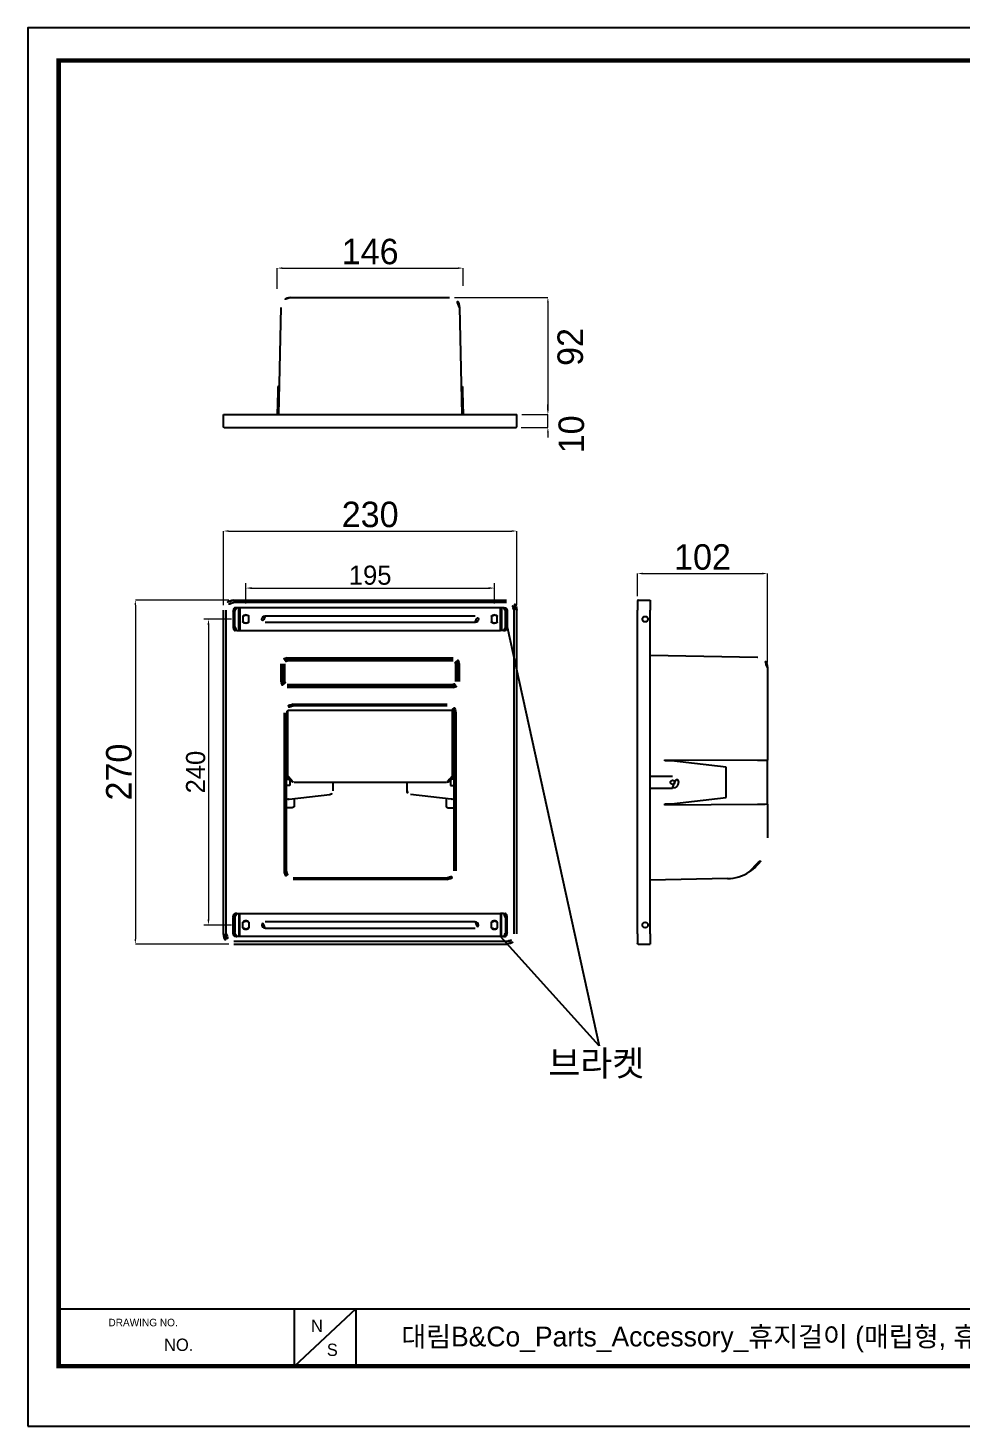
# Model space of a CAD drawing. Extents: x 16296660632 to 16296676784, y -37409619871 to -37409616699.
# Drawn here: x 16296675286 to 16296676017, y -37409617796 to -37409616699 of the extents above; entities that cross this region are included whole.
import ezdxf

# ---------------------------------------------------------------- set-up
doc = ezdxf.new("R2010")
doc.units = 0
doc.header["$LTSCALE"] = 10
doc.header["$MEASUREMENT"] = 0
doc.header["$PDMODE"] = 3
doc.header["$PDSIZE"] = -10
doc.linetypes.add('HIDDEN2', pattern=[4.7625, 3.175, -1.5875])
doc.layers.get('0').update_dxf_attribs({"linetype": 'CONTINUOUS'})
doc.layers.get('DEFPOINTS').update_dxf_attribs({"linetype": 'CONTINUOUS'})
doc.layers.add('AM_5', color=3, linetype='CONTINUOUS', lineweight=25)
for name, color, linetype in [('BODY', 7, 'CONTINUOUS'), ('Make2D$보임$선', 18, 'CONTINUOUS'), ('Make2D$보임$접선', 18, 'CONTINUOUS'), ('Make2D$숨김$선', 7, 'CONTINUOUS')]:
    doc.layers.add(name, color=color, linetype=linetype)
doc.styles.add('Daelim Dimension', font='\x7f\x7f\x7f\x7f.TTF')
doc.dimstyles.new('DEFAULT', dxfattribs={"dimscale": 2, "dimtxt": 2, "dimasz": 2, "dimexe": 0, "dimexo": 2, "dimgap": 1, "dimtad": 1, "dimdec": 1, "dimzin": 9, "dimdsep": 46, "dimtxsty": 'Daelim Dimension', "dimcen": 0.5, "dimclrd": 252, "dimclre": 252, "dimclrt": 3, "dimadec": 1, "dimazin": 0, "dimtfac": 1, "dimtdec": 1, "dimtix": 1, "dimtmove": 0, "dimatfit": 3, "dimfxl": 0, "dimtolj": 1, "dimtzin": 1, "dimlwd": 9, "dimlwe": 9, "dimarcsym": 0})
doc.dimstyles.new('ISO-25$0', dxfattribs={"dimtxt": 2.5, "dimasz": 2.5, "dimexe": 1.25, "dimexo": 0.625, "dimtad": 1, "dimtxsty": 'Daelim Dimension', "dimcen": 2.5, "dimadec": 0, "dimazin": 0, "dimtfac": 1, "dimtmove": 0, "dimatfit": 3, "dimfxl": 0, "dimarcsym": 0})

# ---------------------------------------------------------------- blocks, each defined once
blk = doc.blocks.new('*D32')
at = {"layer": 'BODY', "color": 5, "lineweight": 9, "ltscale": 0.7}
for p, q in [((16296675443.68406, -37409617147.62536), (16296675370.45611, -37409617147.62536)), ((16296675370.45611, -37409617151.62536), (16296675370.45611, -37409617413.62536)), ((16296675443.68406, -37409617417.62536), (16296675370.45611, -37409617417.62536))]:
    blk.add_line(p, q, dxfattribs=at)
at = {"layer": 'BODY', "color": 5, "ltscale": 0.7}
for points in [[(16296675369.78944, -37409617151.62536), (16296675371.12277, -37409617151.62536), (16296675370.45611, -37409617147.62536)], [(16296675369.78944, -37409617413.62536), (16296675371.12277, -37409617413.62536), (16296675370.45611, -37409617417.62536)]]:
    blk.add_solid(points, dxfattribs=at)
at = {"layer": 'DEFPOINTS', "color": 0, "ltscale": 0.7}
for p in [(16296675447.68406, -37409617147.62536), (16296675370.45611, -37409617417.62536), (16296675447.68406, -37409617417.62536)]:
    blk.add_point(p, dxfattribs=at)
at = {"layer": 'BODY', "color": 7, "ltscale": 0.7, "insert": (16296675357.61205, -37409617282.62536), "char_height": 20, "attachment_point": 5, "rotation": 90, "style": 'Daelim Dimension'}
blk.add_mtext('\\A1;270', dxfattribs=at)
blk = doc.blocks.new('*D33')
at = {"layer": 'BODY', "color": 5, "lineweight": 9, "ltscale": 0.7}
for p, q in [((16296675439.684059, -37409617151.625359), (16296675439.684059, -37409617093.463348)), ((16296675443.684059, -37409617093.463348), (16296675665.684059, -37409617093.463348)), ((16296675669.684059, -37409617151.625359), (16296675669.684059, -37409617093.463348))]:
    blk.add_line(p, q, dxfattribs=at)
at = {"layer": 'BODY', "color": 5, "ltscale": 0.7}
for points in [[(16296675443.684059, -37409617092.796677), (16296675443.684059, -37409617094.130013), (16296675439.684059, -37409617093.463348)], [(16296675665.684059, -37409617092.796677), (16296675665.684059, -37409617094.130013), (16296675669.684059, -37409617093.463348)]]:
    blk.add_solid(points, dxfattribs=at)
at = {"layer": 'DEFPOINTS', "color": 0, "ltscale": 0.7}
for p in [(16296675669.684059, -37409617093.463348), (16296675439.684059, -37409617155.625359), (16296675669.684059, -37409617155.625359)]:
    blk.add_point(p, dxfattribs=at)
at = {"layer": 'BODY', "color": 7, "ltscale": 0.7, "insert": (16296675554.684059, -37409617080.562057), "char_height": 20, "attachment_point": 5, "style": 'Daelim Dimension'}
blk.add_mtext('\\A1;230', dxfattribs=at)
blk = doc.blocks.new('*D34')
at = {"layer": 'BODY', "color": 5, "lineweight": 9, "ltscale": 0.7}
for p, q in [((16296675764.410089, -37409617144.580017), (16296675764.410089, -37409617126.789597)), ((16296675768.410089, -37409617126.789597), (16296675862.410089, -37409617126.789597)), ((16296675866.410089, -37409617196.502296), (16296675866.410089, -37409617126.789597))]:
    blk.add_line(p, q, dxfattribs=at)
at = {"layer": 'BODY', "color": 5, "ltscale": 0.7}
for points in [[(16296675768.410089, -37409617126.122932), (16296675768.410089, -37409617127.456261), (16296675764.410089, -37409617126.789597)], [(16296675862.410089, -37409617126.122932), (16296675862.410089, -37409617127.456261), (16296675866.410089, -37409617126.789597)]]:
    blk.add_solid(points, dxfattribs=at)
at = {"layer": 'DEFPOINTS', "color": 0, "ltscale": 0.7}
for p in [(16296675866.410089, -37409617126.789597), (16296675764.410089, -37409617148.580017), (16296675866.410089, -37409617200.502296)]:
    blk.add_point(p, dxfattribs=at)
at = {"layer": 'BODY', "color": 7, "ltscale": 0.7, "insert": (16296675815.410089, -37409617113.945534), "char_height": 20, "attachment_point": 5, "style": 'Daelim Dimension'}
blk.add_mtext('\\A1;102', dxfattribs=at)
blk = doc.blocks.new('*D25')
at = {"layer": 'BODY', "color": 5, "lineweight": 9, "ltscale": 0.7}
for p, q in [((16296675481.81835, -37409616903.295433), (16296675481.81835, -37409616887.139931)), ((16296675485.81835, -37409616887.139931), (16296675623.54978, -37409616887.139931)), ((16296675627.54978, -37409616901.055931), (16296675627.54978, -37409616887.139931))]:
    blk.add_line(p, q, dxfattribs=at)
at = {"layer": 'BODY', "color": 5, "ltscale": 0.7}
for points in [[(16296675485.81835, -37409616886.473267), (16296675485.81835, -37409616887.806587), (16296675481.81835, -37409616887.139931)], [(16296675623.54978, -37409616886.473267), (16296675623.54978, -37409616887.806587), (16296675627.54978, -37409616887.139931)]]:
    blk.add_solid(points, dxfattribs=at)
at = {"layer": 'DEFPOINTS', "color": 0, "ltscale": 0.7}
for p in [(16296675627.54978, -37409616887.139931), (16296675481.81835, -37409616907.295433), (16296675627.54978, -37409616905.055931)]:
    blk.add_point(p, dxfattribs=at)
at = {"layer": 'BODY', "color": 7, "ltscale": 0.7, "insert": (16296675554.684071, -37409616874.252953), "char_height": 20, "attachment_point": 5, "style": 'Daelim Dimension'}
blk.add_mtext('\\A1;146', dxfattribs=at)
blk = doc.blocks.new('1233')
at = {"layer": 'Make2D$보임$선', "color": 1}
for p, q in [((130.5, 155.9), (130.5, 143.9)), ((131.7, 143.9), (131.7, 155.9)), ((133.4, 158.9), (132.2, 158.9)), ((135.8, 158.9), (133.4, 158.9)), ((135.8, 158.9), (135.8, 140.9)), ((340.2, 158.9), (135.8, 158.9)), ((340.2, 140.9), (340.2, 158.9)), ((342.6, 158.9), (340.2, 158.9)), ((342.6, 158.9), (343.8, 158.9)), ((344.2, 143.9), (344.2, 155.9)), ((345.5, 155.9), (345.5, 143.9)), ((138.2, 152.2), (138.2, 147.7)), ((142.7, 147.7), (142.7, 152.2)), ((155.5, 152.4), (320.5, 152.4)), ((320.5, 147.4), (155.5, 147.4)), ((333.2, 152.2), (333.2, 147.7)), ((337.7, 147.7), (337.7, 152.2)), ((133.4, 140.9), (132.2, 140.9)), ((133.4, 140.9), (135.8, 140.9)), ((135.8, 140.9), (340.2, 140.9)), ((342.6, 140.9), (340.2, 140.9)), ((342.6, 140.9), (343.8, 140.9))]:
    blk.add_line(p, q, dxfattribs=at)
for centre, start, end in [((155.5, 149.9), 90, 270), ((320.5, 149.9), 270, 90)]:
    blk.add_arc(centre, 2.5, start, end, dxfattribs=at)
for points, weights in [([(130.5, 155.9), (130.5, 158.9), (132.2, 158.9)], [1, 0.707106781187, 1]), ([(133.4, 158.9), (131.7, 158.9), (131.7, 155.9)], [1, 0.707106781187, 1]), ([(342.6, 158.9), (344.2, 158.9), (344.2, 155.9)], [1, 0.707106781187, 1]), ([(345.5, 155.9), (345.5, 158.9), (343.8, 158.9)], [1, 0.707106781187, 1]), ([(132.2, 140.9), (130.5, 140.9), (130.5, 143.9)], [1, 0.707106781187, 1]), ([(131.7, 143.9), (131.7, 140.9), (133.4, 140.9)], [1, 0.707106781187, 1]), ([(140.5, 153.2), (138.2, 153.2), (138.2, 152.2)], [1, 0.707106781187, 1]), ([(138.2, 147.7), (138.2, 146.7), (140.5, 146.7)], [1, 0.707106900396, 1]), ([(142.7, 152.2), (142.7, 153.2), (140.5, 153.2)], [1, 0.707106781187, 1]), ([(140.5, 146.7), (142.7, 146.7), (142.7, 147.7)], [1, 0.707106781187, 1]), ([(335.5, 153.2), (333.2, 153.2), (333.2, 152.2)], [0.999999860338, 0.707106731808, 1]), ([(333.2, 147.7), (333.2, 146.7), (335.5, 146.7)], [1, 0.707106900396, 1]), ([(337.7, 152.2), (337.7, 153.2), (335.5, 153.2)], [1, 0.707106731808, 0.999999860338]), ([(335.5, 146.7), (337.7, 146.7), (337.7, 147.7)], [1, 0.707106781187, 1]), ([(344.2, 143.9), (344.2, 140.9), (342.6, 140.9)], [1, 0.707106781187, 1]), ([(343.8, 140.9), (345.5, 140.9), (345.5, 143.9)], [1, 0.707106781187, 1])]:
    blk.add_rational_spline(points, weights, degree=2, dxfattribs=at)
at = {"layer": 'Make2D$숨김$선', "color": 1, "linetype": 'HIDDEN2'}
for p, q in [((135, 140.9), (135, 158.9)), ((341, 158.9), (341, 140.9))]:
    blk.add_line(p, q, dxfattribs=at)
blk = doc.blocks.new('*D26')
at = {"layer": 'AM_5', "color": 0, "lineweight": 5}
for p, q in [((16296675457.18406, -37409617150.37536), (16296675457.18406, -37409617134.4863)), ((16296675461.68406, -37409617138.2363), (16296675647.68406, -37409617138.2363)), ((16296675652.18406, -37409617150.37536), (16296675652.18406, -37409617134.4863))]:
    blk.add_line(p, q, dxfattribs=at)
at = {"layer": 'AM_5', "color": 0}
for points in [[(16296675461.68406, -37409617137.4863), (16296675461.68406, -37409617138.9863), (16296675457.18406, -37409617138.2363)], [(16296675647.68406, -37409617137.4863), (16296675647.68406, -37409617138.9863), (16296675652.18406, -37409617138.2363)]]:
    blk.add_solid(points, dxfattribs=at)
at = {"layer": 'DEFPOINTS', "color": 0}
for p in [(16296675652.18406, -37409617138.2363), (16296675457.18406, -37409617159.37536), (16296675652.18406, -37409617159.37536)]:
    blk.add_point(p, dxfattribs=at)
at = {"layer": 'AM_5', "color": 0, "insert": (16296675554.68406, -37409617128.19606), "char_height": 15, "attachment_point": 5, "style": 'Daelim Dimension'}
blk.add_mtext('195', dxfattribs=at)
blk = doc.blocks.new('*D35')
at = {"layer": 'AM_5', "color": 0, "lineweight": 5}
for p, q in [((16296675445.93406, -37409617162.62536), (16296675424.06878, -37409617162.62536)), ((16296675427.81878, -37409617167.12536), (16296675427.81878, -37409617398.12536)), ((16296675445.93406, -37409617402.62536), (16296675424.06878, -37409617402.62536))]:
    blk.add_line(p, q, dxfattribs=at)
at = {"layer": 'AM_5', "color": 0}
for points in [[(16296675427.06878, -37409617167.12536), (16296675428.56878, -37409617167.12536), (16296675427.81878, -37409617162.62536)], [(16296675427.06878, -37409617398.12536), (16296675428.56878, -37409617398.12536), (16296675427.81878, -37409617402.62536)]]:
    blk.add_solid(points, dxfattribs=at)
at = {"layer": 'DEFPOINTS', "color": 0}
for p in [(16296675454.93406, -37409617162.62536), (16296675427.81878, -37409617402.62536), (16296675454.93406, -37409617402.62536)]:
    blk.add_point(p, dxfattribs=at)
at = {"layer": 'AM_5', "color": 0, "insert": (16296675417.81074, -37409617282.62536), "char_height": 15, "attachment_point": 5, "rotation": 90, "style": 'Daelim Dimension'}
blk.add_mtext('240', dxfattribs=at)
blk = doc.blocks.new('*D36')
at = {"color": 5, "lineweight": 9, "ltscale": 0.5}
for p, q in [((16296675620.80713, -37409616910.10343), (16296675694.10302, -37409616910.10343)), ((16296675694.10302, -37409616914.10343), (16296675694.10302, -37409616998.10343)), ((16296675673.68407, -37409617002.10343), (16296675694.10302, -37409617002.10343))]:
    blk.add_line(p, q, dxfattribs=at)
at = {"color": 5, "ltscale": 0.5}
for points in [[(16296675693.43635, -37409616914.10343), (16296675694.76969, -37409616914.10343), (16296675694.10302, -37409616910.10343)], [(16296675693.43635, -37409616998.10343), (16296675694.76969, -37409616998.10343), (16296675694.10302, -37409617002.10343)]]:
    blk.add_solid(points, dxfattribs=at)
at = {"layer": 'DEFPOINTS', "color": 0, "ltscale": 0.5}
for p in [(16296675616.80713, -37409616910.10343), (16296675669.68407, -37409617002.10343), (16296675694.10302, -37409617002.10343)]:
    blk.add_point(p, dxfattribs=at)
at = {"color": 7, "ltscale": 0.5, "insert": (16296675711.75751, -37409616949.00833), "char_height": 20, "attachment_point": 5, "rotation": 90, "style": 'Daelim Dimension'}
blk.add_mtext('\\A1;92', dxfattribs=at)
blk = doc.blocks.new('*D37')
at = {"color": 5, "lineweight": 9, "ltscale": 0.5}
for p, q in [((16296675694.10302, -37409616998.10343), (16296675694.10302, -37409616994.10343)), ((16296675673.68407, -37409617002.10343), (16296675694.10302, -37409617002.10343)), ((16296675694.10302, -37409617012.10343), (16296675694.10302, -37409617002.10343)), ((16296675673.18557, -37409617012.10343), (16296675694.10302, -37409617012.10343)), ((16296675694.10302, -37409617016.10343), (16296675694.10302, -37409617020.10343))]:
    blk.add_line(p, q, dxfattribs=at)
at = {"color": 5, "ltscale": 0.5}
for points in [[(16296675693.43635, -37409616998.10343), (16296675694.76969, -37409616998.10343), (16296675694.10302, -37409617002.10343)], [(16296675693.43635, -37409617016.10343), (16296675694.76969, -37409617016.10343), (16296675694.10302, -37409617012.10343)]]:
    blk.add_solid(points, dxfattribs=at)
at = {"layer": 'DEFPOINTS', "color": 0, "ltscale": 0.5}
for p in [(16296675669.68407, -37409617002.10343), (16296675694.10302, -37409617002.10343), (16296675669.18557, -37409617012.10343)]:
    blk.add_point(p, dxfattribs=at)
at = {"color": 7, "ltscale": 0.5, "insert": (16296675712.5846, -37409617017.5858), "char_height": 20, "attachment_point": 5, "rotation": 90, "style": 'Daelim Dimension'}
blk.add_mtext('\\A1;10', dxfattribs=at)

msp = doc.modelspace()

# ---------------------------------------------------------------- linework, layer by layer
at = {"color": 1, "ltscale": 0.5}
for p, q in [((16296675662.184059, -37409617168.625366), (16296675734.220501, -37409617497.338013)), ((16296675734.220501, -37409617497.338013), (16296675656.91881, -37409617411.625359))]:
    msp.add_line(p, q, dxfattribs=at)
at = {"color": 5}
msp.add_line((16296675310.29731, -37409617703.8675), (16296676515.928049, -37409617703.8675), dxfattribs=at)
at = {"color": 5, "ltscale": 40}
for p, q in [((16296675495.103889, -37409617703.8675), (16296675495.103889, -37409617748.985077)), ((16296675495.103889, -37409617703.8675), (16296675495.103889, -37409617748.985077)), ((16296675543.390909, -37409617703.8675), (16296675495.103889, -37409617748.985077)), ((16296675543.390909, -37409617703.8675), (16296675495.103889, -37409617748.985077)), ((16296675543.390909, -37409617703.8675), (16296675543.390909, -37409617748.985077)), ((16296675543.390909, -37409617703.8675), (16296675543.390909, -37409617748.985077))]:
    msp.add_line(p, q, dxfattribs=at)
at = {"ltscale": 0.5}
msp.add_lwpolyline([(16296675286.22047, -37409617795.791344), (16296676783.52046, -37409617795.791344), (16296676783.52046, -37409616698.691338), (16296675286.22047, -37409616698.691338)], close=True, dxfattribs=at)
at = {"color": 5, "linetype": 'ByBlock', "lineweight": 200, "const_width": 3.45}
msp.add_lwpolyline([(16296675310.29731, -37409617748.814491), (16296676759.29731, -37409617748.814491), (16296676759.29731, -37409616724.164482), (16296675310.29731, -37409616724.164482)], close=True, dxfattribs=at)
at = {"layer": 'Make2D$보임$선', "color": 0}
for p, q in [((16296675492.561001, -37409616910.103432), (16296675616.807131, -37409616910.103432)), ((16296675484.562719, -37409616917.93766), (16296675482.81835, -37409617002.103432)), ((16296675624.80541, -37409616917.93766), (16296675626.54978, -37409617002.103432)), ((16296675482.18071, -37409616984.619766), (16296675481.81835, -37409617002.103432)), ((16296675482.277069, -37409616979.970413), (16296675482.18071, -37409616984.619743)), ((16296675482.27705, -37409616979.971207), (16296675482.277069, -37409616979.970413)), ((16296675483.27705, -37409616979.970413), (16296675482.277069, -37409616979.970413)), ((16296675626.09108, -37409616979.970413), (16296675627.091061, -37409616979.970413)), ((16296675627.091061, -37409616979.970413), (16296675627.18742, -37409616984.619743)), ((16296675627.09108, -37409616979.971207), (16296675627.091061, -37409616979.970413)), ((16296675627.187429, -37409616984.619766), (16296675627.54978, -37409617002.103432)), ((16296675439.684071, -37409617002.103432), (16296675447.684071, -37409617002.103432)), ((16296675439.684071, -37409617011.603432), (16296675439.684071, -37409617002.103432)), ((16296675447.684071, -37409617002.103432), (16296675661.684071, -37409617002.103432)), ((16296675661.684071, -37409617002.103432), (16296675669.684071, -37409617002.103432)), ((16296675669.684071, -37409617011.603432), (16296675669.684071, -37409617002.103432)), ((16296675440.184071, -37409617012.103432), (16296675443.116859, -37409617012.103432)), ((16296675443.116859, -37409617012.103432), (16296675447.684071, -37409617012.103432)), ((16296675447.684071, -37409617012.103432), (16296675661.684071, -37409617012.103432)), ((16296675661.684071, -37409617012.103432), (16296675665.39333, -37409617012.103432)), ((16296675665.39333, -37409617012.103432), (16296675669.183571, -37409617012.103432)), ((16296675447.684059, -37409617147.625359), (16296675661.684059, -37409617147.625359)), ((16296675661.684059, -37409617149.625359), (16296675447.684059, -37409617149.625359)), ((16296675764.410089, -37409617148.125359), (16296675764.410089, -37409617150.072189)), ((16296675764.410089, -37409617150.072189), (16296675764.410089, -37409617155.625359)), ((16296675764.910089, -37409617147.625359), (16296675774.410089, -37409617147.625359)), ((16296675774.410089, -37409617147.625359), (16296675774.410089, -37409617155.625359)), ((16296675439.684059, -37409617400.475891), (16296675439.684059, -37409617155.625359)), ((16296675441.684059, -37409617399.625359), (16296675441.684059, -37409617155.625359)), ((16296675667.684059, -37409617409.625359), (16296675667.684059, -37409617155.625359)), ((16296675669.684059, -37409617409.625359), (16296675669.684059, -37409617155.625359)), ((16296675764.410089, -37409617409.625359), (16296675764.410089, -37409617155.625359)), ((16296675774.410089, -37409617409.625359), (16296675774.410089, -37409617155.625359)), ((16296675484.98407, -37409617211.625359), (16296675484.98407, -37409617197.625359)), ((16296675486.184059, -37409617197.625359), (16296675486.184059, -37409617211.625359)), ((16296675486.684059, -37409617197.625359), (16296675486.684059, -37409617211.625359)), ((16296675487.48407, -37409617197.625359), (16296675487.48407, -37409617211.625359)), ((16296675489.684059, -37409617192.925362), (16296675619.684059, -37409617192.925362)), ((16296675619.684059, -37409617194.125359), (16296675489.684059, -37409617194.125359)), ((16296675619.684059, -37409617194.625359), (16296675489.684059, -37409617194.625359)), ((16296675619.684059, -37409617195.425362), (16296675489.684059, -37409617195.425362)), ((16296675621.884069, -37409617211.625359), (16296675621.884069, -37409617197.625359)), ((16296675622.684059, -37409617211.625359), (16296675622.684059, -37409617197.625359)), ((16296675623.184059, -37409617211.625359), (16296675623.184059, -37409617197.625359)), ((16296675624.384069, -37409617197.625359), (16296675624.384069, -37409617211.625359)), ((16296675774.410089, -37409617190.759644), (16296675858.57585, -37409617192.504013)), ((16296675858.57585, -37409617192.504013), (16296675858.751471, -37409617192.509583)), ((16296675866.410089, -37409617200.502296), (16296675866.410089, -37409617273.282677)), ((16296675489.684059, -37409617213.825363), (16296675619.684059, -37409617213.825363)), ((16296675489.684059, -37409617214.625359), (16296675619.684059, -37409617214.625359)), ((16296675489.684059, -37409617215.125359), (16296675619.684059, -37409617215.125359)), ((16296675619.684059, -37409617216.325363), (16296675489.684059, -37409617216.325363)), ((16296675494.184059, -37409617229.425362), (16296675615.184059, -37409617229.425362)), ((16296675487.48407, -37409617360.125359), (16296675487.48407, -37409617236.125359)), ((16296675488.684059, -37409617236.125359), (16296675488.684059, -37409617360.125359)), ((16296675488.684059, -37409617238.364357), (16296675490.186979, -37409617238.364357)), ((16296675488.736971, -37409617235.364357), (16296675490.186979, -37409617235.364357)), ((16296675490.186979, -37409617234.064362), (16296675619.186979, -37409617234.064362)), ((16296675490.186979, -37409617285.49543), (16296675490.186979, -37409617234.064468)), ((16296675615.184059, -37409617230.625359), (16296675494.184059, -37409617230.625359)), ((16296675619.18688, -37409617285.59539), (16296675619.186979, -37409617234.064468)), ((16296675619.186979, -37409617235.364357), (16296675620.631161, -37409617235.364357)), ((16296675619.186979, -37409617238.364357), (16296675620.684059, -37409617238.364357)), ((16296675620.684059, -37409617360.125359), (16296675620.684059, -37409617236.125359)), ((16296675621.884069, -37409617236.125359), (16296675621.884069, -37409617360.125359)), ((16296675490.186979, -37409617271.123901), (16296675488.68989, -37409617271.123901)), ((16296675619.186979, -37409617271.123901), (16296675620.684059, -37409617271.123901)), ((16296675785.910089, -37409617273.127747), (16296675858.57585, -37409617273.267601)), ((16296675785.910089, -37409617273.76342), (16296675785.910089, -37409617273.127747)), ((16296675791.00766, -37409617273.76342), (16296675785.910089, -37409617273.76342)), ((16296675790.89201, -37409617273.438263), (16296675790.89201, -37409617273.76342)), ((16296675790.89201, -37409617273.438263), (16296675792.812691, -37409617273.438263)), ((16296675833.893749, -37409617278.664688), (16296675791.00766, -37409617273.76342)), ((16296675792.812691, -37409617273.969711), (16296675792.812691, -37409617273.438263)), ((16296675858.57585, -37409617273.267601), (16296675864.40626, -37409617273.278816)), ((16296675864.40626, -37409617273.278816), (16296675864.45153, -37409617273.278908)), ((16296675864.45153, -37409617273.278908), (16296675866.410089, -37409617273.282677)), ((16296675866.410089, -37409617307.92363), (16296675866.410089, -37409617273.282677)), ((16296675833.893749, -37409617302.586922), (16296675833.893749, -37409617278.664688)), ((16296675488.68989, -37409617288.125809), (16296675490.76898, -37409617288.125809)), ((16296675490.76898, -37409617293.125809), (16296675488.68989, -37409617293.125809)), ((16296675490.87175, -37409617288.125809), (16296675490.76898, -37409617288.125809)), ((16296675491.76898, -37409617293.125809), (16296675490.76898, -37409617293.125809)), ((16296675491.76898, -37409617289.25708), (16296675491.76898, -37409617293.125809)), ((16296675494.929621, -37409617290.522003), (16296675614.44433, -37409617290.522003)), ((16296675494.929621, -37409617290.522003), (16296675614.44433, -37409617290.522003)), ((16296675525.76898, -37409617297.233582), (16296675525.76898, -37409617290.522003)), ((16296675583.604971, -37409617297.233582), (16296675583.604971, -37409617290.522003)), ((16296675617.604971, -37409617289.25708), (16296675617.604971, -37409617293.125809)), ((16296675617.604971, -37409617293.125809), (16296675618.604971, -37409617293.125809)), ((16296675618.502199, -37409617288.125809), (16296675618.604971, -37409617288.125809)), ((16296675620.684059, -37409617288.125809), (16296675618.604971, -37409617288.125809)), ((16296675618.604971, -37409617293.125809), (16296675620.684059, -37409617293.125809)), ((16296675791.89377, -37409617285.975739), (16296675774.410089, -37409617285.975739)), ((16296675774.410089, -37409617295.275871), (16296675791.893709, -37409617295.275871)), ((16296675490.690741, -37409617303.919197), (16296675491.109619, -37409617303.871323)), ((16296675491.109619, -37409617303.871323), (16296675523.109619, -37409617300.21418)), ((16296675495.18989, -37409617303.405006), (16296675495.18989, -37409617309.938797)), ((16296675618.26433, -37409617303.871323), (16296675586.26433, -37409617300.21418)), ((16296675614.184059, -37409617303.405006), (16296675614.184059, -37409617309.938797)), ((16296675618.68321, -37409617303.919197), (16296675618.26433, -37409617303.871323)), ((16296675791.00766, -37409617307.48819), (16296675833.893749, -37409617302.586922)), ((16296675792.812691, -37409617307.281914), (16296675792.812691, -37409617307.813362)), ((16296675493.52149, -37409617310.547188), (16296675488.68989, -37409617310.547188)), ((16296675495.18989, -37409617309.938797), (16296675493.52149, -37409617310.547188)), ((16296675614.184059, -37409617309.938797), (16296675615.852461, -37409617310.547188)), ((16296675615.852461, -37409617310.547188), (16296675620.684059, -37409617310.547188)), ((16296675785.910089, -37409617307.48819), (16296675791.00766, -37409617307.48819)), ((16296675785.910089, -37409617308.532021), (16296675785.910089, -37409617307.48819)), ((16296675858.57585, -37409617307.982826), (16296675785.910089, -37409617308.532021)), ((16296675790.89201, -37409617307.813362), (16296675790.89201, -37409617307.48819)), ((16296675790.89201, -37409617307.813362), (16296675792.812691, -37409617307.813362)), ((16296675864.395, -37409617307.938858), (16296675858.57585, -37409617307.982826)), ((16296675864.45153, -37409617307.938431), (16296675864.395, -37409617307.938858)), ((16296675866.410089, -37409617307.92363), (16296675864.45153, -37409617307.938431)), ((16296675866.410089, -37409617307.92363), (16296675866.410089, -37409617334.240677)), ((16296675494.184059, -37409617365.625359), (16296675615.184059, -37409617365.625359)), ((16296675615.184059, -37409617366.825363), (16296675494.184059, -37409617366.825363)), ((16296675835.07316, -37409617366.23381), (16296675774.410089, -37409617367.491074)), ((16296675439.684059, -37409617409.625359), (16296675439.684059, -37409617400.475891)), ((16296675441.684059, -37409617409.625359), (16296675441.684059, -37409617399.625359)), ((16296675661.684059, -37409617415.625359), (16296675447.684059, -37409617415.625359)), ((16296675764.410089, -37409617409.625359), (16296675764.410089, -37409617414.977364)), ((16296675764.410089, -37409617414.977364), (16296675764.410089, -37409617417.125359)), ((16296675774.410089, -37409617409.625359), (16296675774.410089, -37409617417.625359)), ((16296675447.684059, -37409617417.625359), (16296675661.684059, -37409617417.625359)), ((16296675764.910089, -37409617417.625359), (16296675764.410089, -37409617417.125359)), ((16296675764.910089, -37409617417.625359), (16296675774.410089, -37409617417.625359))]:
    msp.add_line(p, q, dxfattribs=at)
for centre, radius in [((16296675770.410089, -37409617162.625359), 2.15), ((16296675791.893749, -37409617290.625809), 1.65), ((16296675770.410089, -37409617402.625359), 2.15)]:
    msp.add_circle(centre, radius, dxfattribs=at)
for centre, radius, start, end in [((16296675492.561001, -37409616918.103432), 8, 90, 178.812663246), ((16296675616.807131, -37409616918.103432), 8, 1.187336754, 90), ((16296675440.184059, -37409617011.603432), 0.5, 180, 248.40186981), ((16296675440.184071, -37409617011.603432), 0.5, 248.4017682, 270), ((16296675669.184071, -37409617011.603432), 0.5, 270, 0), ((16296675447.684059, -37409617155.625359), 8, 90, 180), ((16296675447.684059, -37409617155.625359), 6, 90, 180), ((16296675661.684059, -37409617155.625359), 8, 0, 90), ((16296675661.684059, -37409617155.625359), 6, 0, 90), ((16296675764.910089, -37409617148.125359), 0.5, 158.401808427, 180), ((16296675764.910089, -37409617148.125359), 0.5, 90, 158.401808427), ((16296675489.684059, -37409617197.625359), 4.7, 90, 180), ((16296675489.684059, -37409617197.625359), 3.5, 90, 180), ((16296675489.684059, -37409617197.625359), 3, 90, 180), ((16296675489.684059, -37409617197.625359), 2.2, 90, 180), ((16296675619.684059, -37409617197.625359), 4.7, 0, 90), ((16296675619.684059, -37409617197.625359), 3.5, 0, 90), ((16296675619.684059, -37409617197.625359), 3, 0, 90), ((16296675619.684059, -37409617197.625359), 2.2, 0, 90), ((16296675858.410089, -37409617200.502296), 8, 0, 87.554275552), ((16296675489.684059, -37409617211.625359), 4.7, 180, 270), ((16296675489.684059, -37409617211.625359), 3.5, 180, 270), ((16296675489.684059, -37409617211.625359), 3, 180, 270), ((16296675489.684059, -37409617211.625359), 2.2, 180, 270), ((16296675619.684059, -37409617211.625359), 2.2, 270, 0), ((16296675619.684059, -37409617211.625359), 4.7, 270, 0), ((16296675619.684059, -37409617211.625359), 3.5, 270, 0), ((16296675619.684059, -37409617211.625359), 3, 270, 0), ((16296675494.184059, -37409617236.125359), 6.7, 90, 180), ((16296675615.184059, -37409617236.125359), 6.7, 0, 90), ((16296675494.184059, -37409617236.125359), 5.5, 90, 180), ((16296675615.184059, -37409617236.125359), 5.5, 0, 90), ((16296675489.654221, -37409617295.024849), 20.076836, 88.479368586, 92.753127746), ((16296675619.71973, -37409617295.024849), 20.076836, 87.246872254, 91.520631414), ((16296675791.89304, -37409617290.625801), 4.650066, 270.00830551, 89.990929509), ((16296675490.40254, -37409617297.570763), 6.367627, 254.397431605, 260.048457436), ((16296675490.55657, -37409617296.692886), 7.258915, 260.048457436, 262.837843167), ((16296675490.34671, -37409617298.362984), 5.575689, 262.837843167, 264.898713322), ((16296675522.76898, -37409617297.233582), 3, 276.519804854, 0), ((16296675586.604971, -37409617297.233582), 3, 180, 263.480195146), ((16296675619.027241, -37409617298.362984), 5.575689, 275.101286678, 277.162156833), ((16296675618.817381, -37409617296.692886), 7.258915, 277.162156833, 279.951542564), ((16296675618.971411, -37409617297.570763), 6.367627, 279.951542564, 285.602568395), ((16296675834.40691, -37409617334.239441), 32.003177, 303.450105173, 359.997814339), ((16296675494.184059, -37409617360.125359), 6.7, 180, 270), ((16296675494.184059, -37409617360.125359), 5.5, 180, 270), ((16296675615.184059, -37409617360.125359), 5.5, 270, 0), ((16296675615.184059, -37409617360.125359), 6.7, 270, 0), ((16296675834.408541, -37409617334.233353), 32.007364, 271.189847454, 303.441619071), ((16296675447.684059, -37409617409.625359), 8, 180, 270), ((16296675447.684059, -37409617409.625359), 6, 180, 270), ((16296675661.684059, -37409617409.625359), 6, 270, 0), ((16296675661.684059, -37409617409.625359), 8, 270, 0), ((16296675764.910089, -37409617417.125359), 0.5, 180, 270)]:
    msp.add_arc(centre, radius, start, end, dxfattribs=at)
for points in [[(16296675490.187071, -37409617285.59539), (16296675490.188959, -37409617285.922173), (16296675490.25429, -37409617286.561928), (16296675490.617451, -37409617287.79055), (16296675491.478781, -37409617289.144173), (16296675492.792681, -37409617290.073593), (16296675493.992979, -37409617290.456863), (16296675494.61899, -37409617290.522163), (16296675494.929621, -37409617290.522003)], [(16296675490.187071, -37409617285.59539), (16296675490.188959, -37409617285.922173), (16296675490.25429, -37409617286.561928), (16296675490.617451, -37409617287.79055), (16296675491.478781, -37409617289.144173), (16296675492.792681, -37409617290.073593), (16296675493.992979, -37409617290.456863), (16296675494.61899, -37409617290.522163), (16296675494.929621, -37409617290.522003)], [(16296675619.18688, -37409617285.59539), (16296675619.18499, -37409617285.922173), (16296675619.119659, -37409617286.561928), (16296675618.7565, -37409617287.79055), (16296675617.89517, -37409617289.144173), (16296675616.58127, -37409617290.073593), (16296675615.38097, -37409617290.456863), (16296675614.754959, -37409617290.522163), (16296675614.44433, -37409617290.522003)]]:
    msp.add_open_spline(points, degree=3, knots=[0, 0, 0, 0, 0.9804899156, 1.9200889686, 3.8284821408, 5.7067233701, 6.6548869802, 7.5862895276, 7.5862895276, 7.5862895276, 7.5862895276], dxfattribs=at)
for points in [[(16296675490.690741, -37409617303.919197), (16296675490.4445, -37409617303.947327), (16296675490.15481, -37409617303.944298), (16296675489.850941, -37409617303.91658)], [(16296675618.68321, -37409617303.919197), (16296675618.929449, -37409617303.947327), (16296675619.219139, -37409617303.944298), (16296675619.52301, -37409617303.91658)]]:
    msp.add_open_spline(points, degree=3, dxfattribs=at)
at = {"layer": 'Make2D$보임$접선', "color": 0}
for p, q in [((16296675490.76898, -37409617287.939194), (16296675490.76898, -37409617288.125809)), ((16296675618.604971, -37409617287.939194), (16296675618.604971, -37409617288.125809))]:
    msp.add_line(p, q, dxfattribs=at)

# ---------------------------------------------------------------- block references
at = {"layer": 'BODY'}
msp.add_blockref('1233', (16296675316.689699, -37409617312.532928), dxfattribs=at)
at = {"layer": 'BODY', "xscale": -1, "rotation": 180}
msp.add_blockref('1233', (16296675316.689699, -37409617252.717796), dxfattribs=at)

# ---------------------------------------------------------------- texts
at = {"color": 5, "ltscale": 40, "style": 'Daelim Dimension'}
msp.add_text('DRAWING NO.', height=5.90872592, dxfattribs=at).set_placement((16296675349.33499, -37409617717.517281))
at = {"attachment_point": 1, "style": 'Daelim Dimension'}
for s, insert, char_height, width in [('N', (16296675508.237329, -37409617712.326241), 9.669484, 13.49481429), ('NO. ', (16296675392.96686, -37409617727.181297), 9.6694842, 60.66007283), ('S', (16296675520.671459, -37409617731.134529), 9.669484, 13.49481429)]:
    msp.add_mtext(s, dxfattribs=dict(at, insert=insert, char_height=char_height, width=width))
at = {"color": 2, "insert": (16296675579.1035, -37409617717.773582), "char_height": 15.54024245, "width": 1180.19380974, "attachment_point": 1, "style": 'Daelim Dimension'}
msp.add_mtext('대림B&Co_Parts_Accessory_휴지걸이 (매립형, 휴대폰거치대)_DL A9076', dxfattribs=at)
at = {"layer": 'BODY', "color": 2, "ltscale": 0.7, "insert": (16296675694.457991, -37409617501.081238), "char_height": 20, "attachment_point": 1, "style": 'Daelim Dimension'}
msp.add_mtext_dynamic_manual_height_columns('브라켓', width=585.69577072, gutter_width=12.444029, heights=[0], dxfattribs=at)

# ---------------------------------------------------------------- dimensions: what is measured, and where the dimension line sits
at = {"ltscale": 0.5}
for p1, picture, middle in [((16296675616.807131, -37409616910.103432), '*D36', (16296675711.757509, -37409616949.008331)), ((16296675669.18557, -37409617012.103432), '*D37', (16296675712.5846, -37409617017.5858))]:
    dim = msp.add_linear_dim(base=(16296675694.10302, -37409617002.103432), p1=p1, p2=(16296675669.684071, -37409617002.103432), angle=90, dimstyle='DEFAULT', override={"dimtxt": 10, "dimclrd": 5, "dimclre": 5, "dimclrt": 7, "dimtmove": 2}, dxfattribs=at)
    dim.commit()
    dim.dimension.update_dxf_attribs({"geometry": picture, "text_midpoint": middle, "dimtype": 160})
at = {"layer": 'AM_5', "color": 1}
dim = msp.add_linear_dim(base=(16296675652.184059, -37409617138.236298), p1=(16296675457.184059, -37409617159.375359), p2=(16296675652.184059, -37409617159.375359), dimstyle='ISO-25$0', override={"dimscale": 3, "dimtxt": 5, "dimasz": 1.5, "dimexo": 3, "dimdec": 1, "dimdsep": 46, "dimtdec": 1, "dimlwd": 5, "dimlwe": 5}, dxfattribs=at)
dim.commit()
dim.dimension.update_dxf_attribs({"geometry": '*D26', "text_midpoint": (16296675554.684059, -37409617128.19606)})
dim = msp.add_linear_dim(base=(16296675427.818781, -37409617402.625359), p1=(16296675454.934059, -37409617162.625359), p2=(16296675454.934059, -37409617402.625359), angle=90, dimstyle='ISO-25$0', override={"dimscale": 3, "dimtxt": 5, "dimasz": 1.5, "dimexo": 3, "dimdec": 1, "dimdsep": 46, "dimtdec": 1, "dimlwd": 5, "dimlwe": 5}, dxfattribs=at)
dim.commit()
dim.dimension.update_dxf_attribs({"geometry": '*D35', "text_midpoint": (16296675417.81074, -37409617282.625359)})
at = {"layer": 'BODY', "color": 5, "ltscale": 0.7}
for base, p1, p2, picture, middle in [((16296675627.54978, -37409616887.139931), (16296675481.81835, -37409616907.295433), (16296675627.54978, -37409616905.055931), '*D25', (16296675554.684071, -37409616887.139931)), ((16296675669.684059, -37409617093.463348), (16296675439.684059, -37409617155.625359), (16296675669.684059, -37409617155.625359), '*D33', (16296675554.684059, -37409617093.463348))]:
    dim = msp.add_linear_dim(base=base, p1=p1, p2=p2, dimstyle='DEFAULT', override={"dimtxt": 10, "dimdec": 0, "dimclrd": 5, "dimclre": 5, "dimclrt": 7}, dxfattribs=at)
    dim.commit()
    dim.dimension.update_dxf_attribs({"geometry": picture, "text_midpoint": middle, "dimtype": 160})
dim = msp.add_linear_dim(base=(16296675866.410089, -37409617126.789597), p1=(16296675764.410089, -37409617148.580017), p2=(16296675866.410089, -37409617200.502296), dimstyle='DEFAULT', override={"dimtxt": 10, "dimdec": 0, "dimclrd": 5, "dimclre": 5, "dimclrt": 7}, dxfattribs=at)
dim.commit()
dim.dimension.update_dxf_attribs({"geometry": '*D34', "text_midpoint": (16296675815.410089, -37409617113.945534)})
dim = msp.add_linear_dim(base=(16296675370.45611, -37409617417.625359), p1=(16296675447.684059, -37409617147.625359), p2=(16296675447.684059, -37409617417.625359), angle=90, dimstyle='DEFAULT', override={"dimtxt": 10, "dimdec": 0, "dimclrd": 5, "dimclre": 5, "dimclrt": 7}, dxfattribs=at)
dim.commit()
dim.dimension.update_dxf_attribs({"geometry": '*D32', "text_midpoint": (16296675370.45611, -37409617282.625359), "dimtype": 160})

doc.saveas('drawing.dxf')
